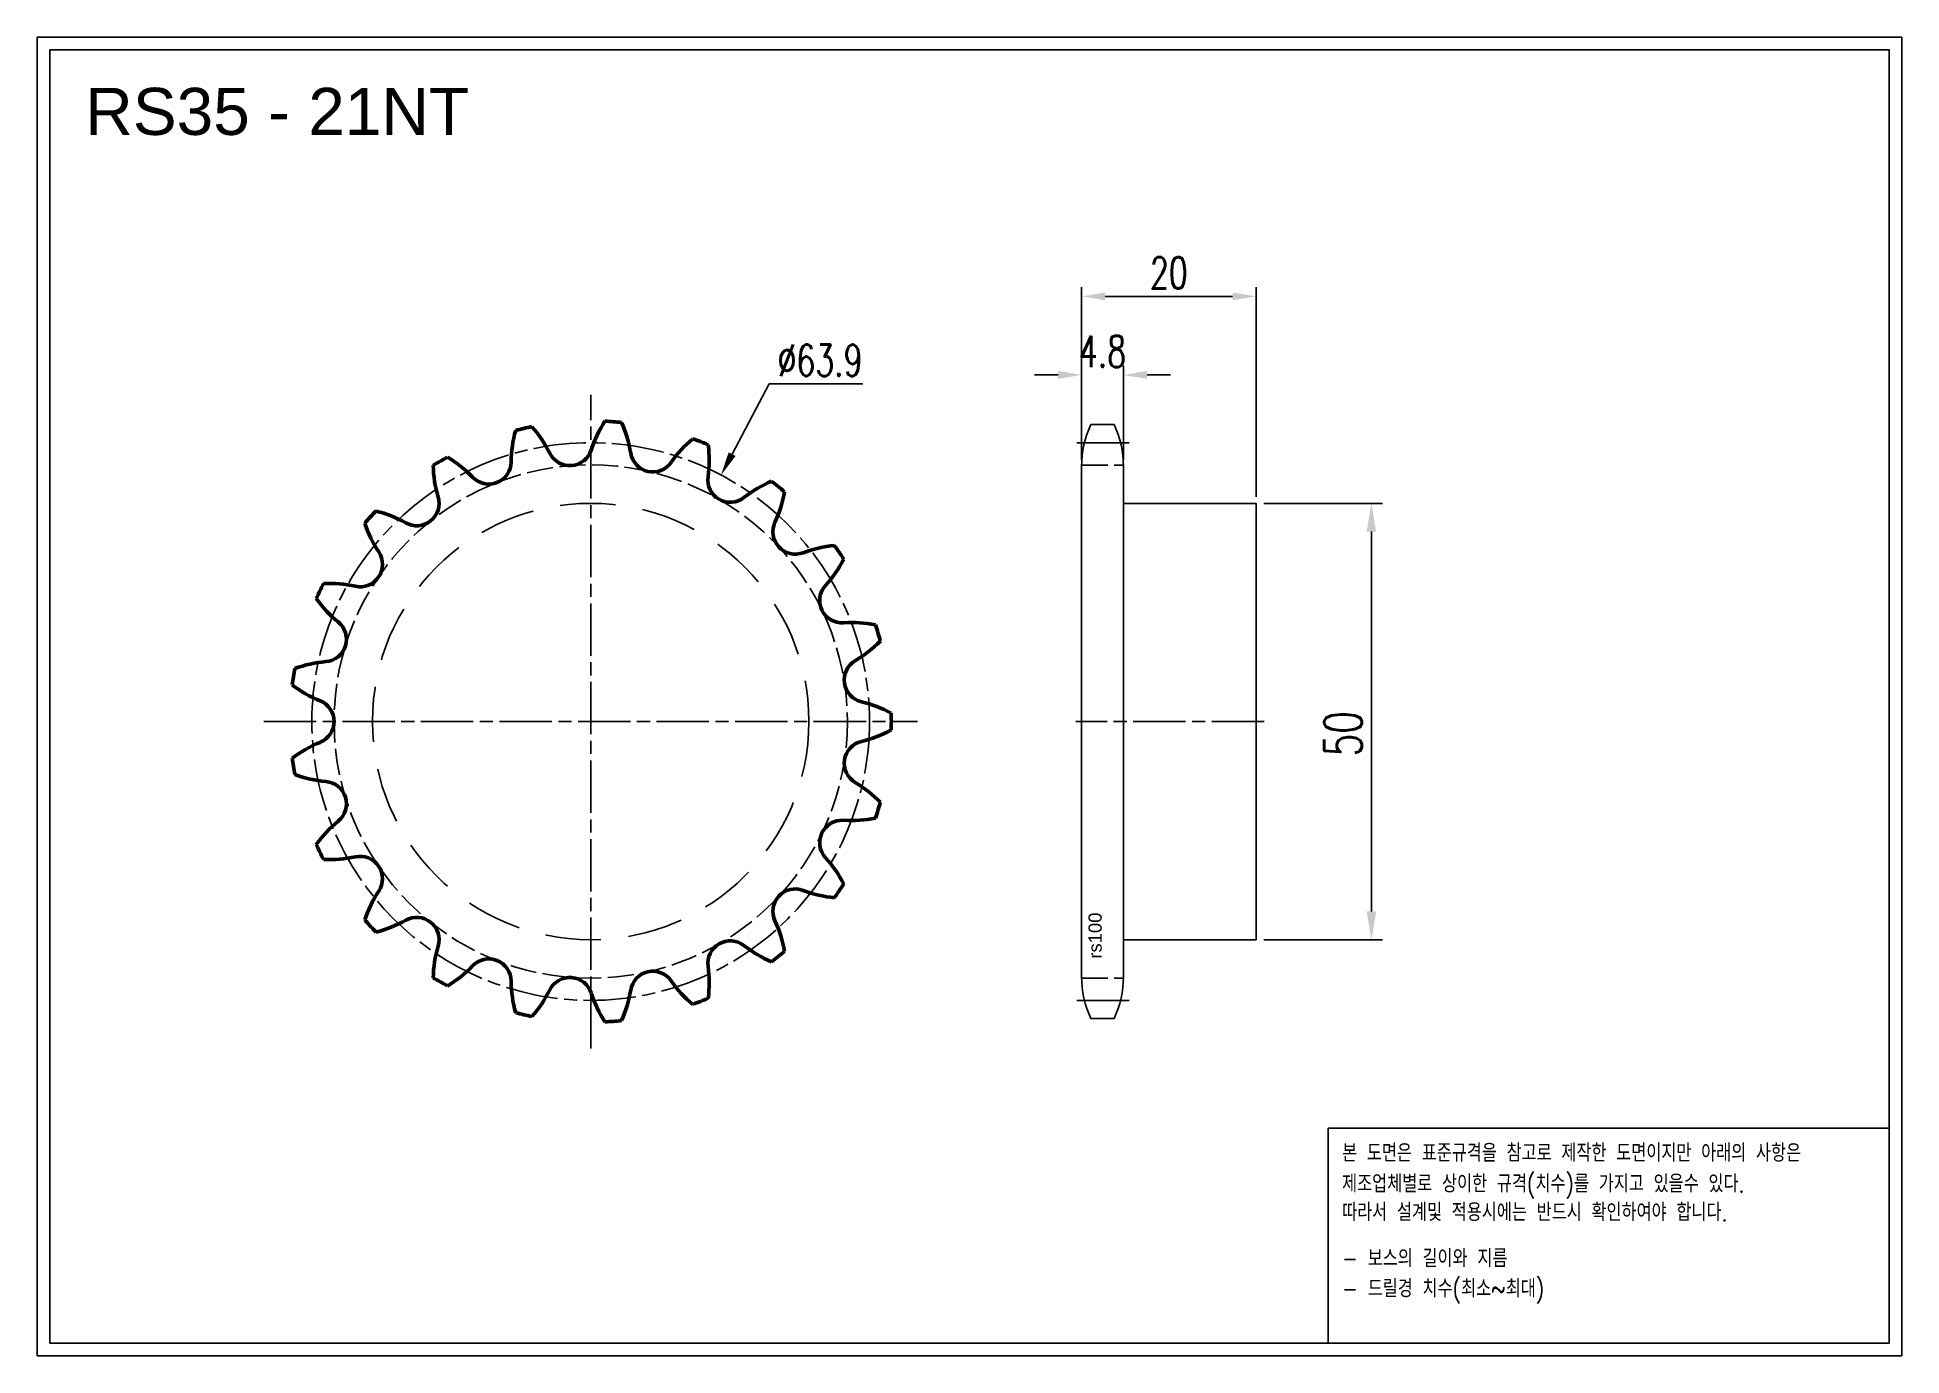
# Model space of a CAD drawing. Header units: millimetres. Extents: x -44926 to -44712, y 1262 to 1413.
import ezdxf

# ---------------------------------------------------------------- set-up
doc = ezdxf.new("R2010")
doc.units = ezdxf.units.MM
for name, pattern in [('AM_ISO02W050', [7.5, 6, -1.5]), ('AM_ISO02W050x2', [3.75, 3, -0.75]), ('AM_ISO08W050', [18, 12, -1.5, 3, -1.5]), ('AM_ISO08W050x2', [9, 6, -0.75, 1.5, -0.75]), ('HIDDEN', [9.525, 6.35, -3.175])]:
    doc.linetypes.add(name, pattern=pattern)
for name, color, linetype, lineweight in [('AM_0N', 7, 'Continuous', 50), ('AM_3N', 6, 'AM_ISO02W050', 25), ('AM_7', 4, 'AM_ISO08W050', 25), ('AM_7N', 4, 'AM_ISO08W050', 25)]:
    doc.layers.add(name, color=color, linetype=linetype, lineweight=lineweight)
doc.layers.add('HL', color=2, linetype='HIDDEN')
doc.layers.add('S-DIM', color=7, linetype='Continuous')
doc.styles.add('HAN', font='ROMANS.shx', dxfattribs={"width": 0.7, "bigfont": 'whgtxt.shx'})
doc.styles.add('HSG', font='SIMPLEX.shx', dxfattribs={"width": 0.7, "bigfont": 'HSG.shx'})
doc.styles.get("Standard").update_dxf_attribs({"font": 'arial.ttf'})
doc.dimstyles.new('APP6', dxfattribs={"dimscale": 1.5, "dimtxt": 2.4, "dimasz": 1.8, "dimexe": 0.7, "dimexo": 0.5, "dimgap": 0.6, "dimtad": 1, "dimtoh": 1, "dimdec": 1, "dimrnd": 0.01, "dimzin": 9, "dimdsep": 46, "dimtxsty": 'HSG', "dimcen": 0, "dimclrd": 1, "dimclre": 1, "dimclrt": 256, "dimazin": 2, "dimtp": 1, "dimtm": 1, "dimtfac": 0.5, "dimtdec": 1, "dimtofl": 0, "dimtmove": 0, "dimatfit": 3, "dimfxl": 0, "dimtvp": 1, "dimtolj": 2, "dimlwd": -1, "dimlwe": -1, "dimarcsym": 0})
doc.dimstyles.new('APP8', dxfattribs={"dimscale": 1.8, "dimtxt": 2.4, "dimasz": 1.8, "dimexe": 0.7, "dimexo": 0.5, "dimgap": 0.6, "dimtad": 1, "dimtoh": 1, "dimdec": 1, "dimrnd": 0.01, "dimzin": 9, "dimdsep": 46, "dimtxsty": 'HSG', "dimcen": 0, "dimclrd": 1, "dimclre": 1, "dimclrt": 256, "dimazin": 2, "dimtp": 1, "dimtm": 1, "dimtfac": 0.5, "dimtdec": 1, "dimtofl": 0, "dimtmove": 0, "dimatfit": 3, "dimfxl": 0, "dimtvp": 1, "dimtolj": 2, "dimlwd": -1, "dimlwe": -1, "dimarcsym": 0})

# ---------------------------------------------------------------- blocks, each defined once
blk = doc.blocks.new('*D1')
at = {"layer": 'Defpoints', "color": 0, "transparency": 16777216}
for p in [(-44786.08, 1360.02), (-44786.08, 1310.02), (-44772.87, 1310.02)]:
    blk.add_point(p, dxfattribs=at)
at = {"layer": 'S-DIM', "color": 1, "transparency": 16777216}
for p, q in [((-44785.18, 1360.02), (-44771.61, 1360.02)), ((-44772.87, 1356.78), (-44772.87, 1313.26)), ((-44785.18, 1310.02), (-44771.61, 1310.02))]:
    blk.add_line(p, q, dxfattribs=at)
for points in [[(-44773.41, 1356.78), (-44772.33, 1356.78), (-44772.87, 1360.02)], [(-44773.41, 1313.26), (-44772.33, 1313.26), (-44772.87, 1310.02)]]:
    blk.add_solid(points, dxfattribs=at)
at = {"layer": 'S-DIM', "transparency": 16777216, "insert": (-44776.11, 1333.62), "char_height": 4.32, "attachment_point": 5, "rotation": 90, "style": 'HSG'}
blk.add_mtext('\\A2;50', dxfattribs=at)
blk = doc.blocks.new('*D2')
at = {"layer": 'Defpoints', "color": 0, "transparency": 16777216}
for p in [(-44801.28, 1374.73), (-44806.08, 1364.25), (-44801.28, 1364.25)]:
    blk.add_point(p, dxfattribs=at)
at = {"layer": 'S-DIM', "color": 1, "transparency": 16777216}
for p, q in [((-44808.78, 1374.73), (-44811.48, 1374.73)), ((-44806.08, 1365), (-44806.08, 1375.78)), ((-44801.28, 1365), (-44801.28, 1375.78)), ((-44798.58, 1374.73), (-44795.88, 1374.73))]:
    blk.add_line(p, q, dxfattribs=at)
for points in [[(-44808.78, 1375.18), (-44808.78, 1374.28), (-44806.08, 1374.73)], [(-44798.58, 1375.18), (-44798.58, 1374.28), (-44801.28, 1374.73)]]:
    blk.add_solid(points, dxfattribs=at)
at = {"layer": 'S-DIM', "transparency": 16777216, "insert": (-44803.68, 1377.43), "char_height": 3.6, "attachment_point": 5, "style": 'HSG'}
blk.add_mtext('\\A2;4.8', dxfattribs=at)
blk = doc.blocks.new('*D3')
at = {"layer": 'Defpoints', "color": 0, "transparency": 16777216}
for p in [(-44786.08, 1383.73), (-44806.08, 1364.25), (-44786.08, 1360.02)]:
    blk.add_point(p, dxfattribs=at)
at = {"layer": 'S-DIM', "color": 1, "transparency": 16777216}
for p, q in [((-44806.08, 1365), (-44806.08, 1384.78)), ((-44786.08, 1360.77), (-44786.08, 1384.78)), ((-44803.38, 1383.73), (-44788.78, 1383.73))]:
    blk.add_line(p, q, dxfattribs=at)
for points in [[(-44803.38, 1384.18), (-44803.38, 1383.28), (-44806.08, 1383.73)], [(-44788.78, 1384.18), (-44788.78, 1383.28), (-44786.08, 1383.73)]]:
    blk.add_solid(points, dxfattribs=at)
at = {"layer": 'S-DIM', "transparency": 16777216, "insert": (-44796.08, 1386.43), "char_height": 3.6, "attachment_point": 5, "style": 'HSG'}
blk.add_mtext('\\A2;20', dxfattribs=at)
blk = doc.blocks.new('*D4')
at = {"layer": 'Defpoints', "color": 0, "transparency": 16777216}
for p in [(-44847.39, 1363.26), (-44877.27, 1306.77)]:
    blk.add_point(p, dxfattribs=at)
at = {"layer": 'S-DIM', "color": 1, "transparency": 16777216}
for p, q in [((-44841.87, 1373.7), (-44846.12, 1365.65)), ((-44831.13, 1373.7), (-44841.87, 1373.7))]:
    blk.add_line(p, q, dxfattribs=at)
blk.add_solid([(-44846.52, 1365.86), (-44845.73, 1365.44), (-44847.39, 1363.26)], dxfattribs=at)
at = {"layer": 'S-DIM', "transparency": 16777216, "insert": (-44836.05, 1376.4), "char_height": 3.6, "attachment_point": 5, "style": 'HSG'}
blk.add_mtext('\\A2;∅63.9', dxfattribs=at)
blk = doc.blocks.new('notice1')
at = {"color": 4}
blk.add_lwpolyline([(-22142.12, 1735.9), (-22053.8, 1735.9), (-22053.8, 1702.07), (-22142.12, 1702.07)], close=True, dxfattribs=at)
at = {"color": 4, "style": 'HAN', "width": 0.8}
for s, p in [('본 도면은 표준규격을 참고로 제작한 도면이지만 아래의 사항은', (-22139.9, 1730.62)), ('제조업체별로 상이한 규격(치수)를 가지고 있을수 있다.', (-22139.9, 1725.78)), ('따라서 설계및 적용시에는 반드시 확인하여야 합니다.', (-22139.9, 1721.28)), ('- 보스의 길이와 지름', (-22139.9, 1714.03)), ('- 드릴경 치수(최소~최대)', (-22139.9, 1709.27))]:
    blk.add_text(s, height=2.7949, dxfattribs=at).set_placement(p)

msp = doc.modelspace()

# ---------------------------------------------------------------- linework, layer by layer
for p, q in [((-44802.35, 1369.05), (-44805.01, 1369.05)), ((-44806.08, 1364.25), (-44806.08, 1305.78)), ((-44801.28, 1364.25), (-44801.28, 1305.78)), ((-44802.35, 1300.98), (-44805.01, 1300.98))]:
    msp.add_line(p, q)
for points in [[(-44925.74, 1413.42), (-44712.11, 1413.42), (-44712.11, 1262.36), (-44925.74, 1262.36)], [(-44924.3, 1411.98), (-44713.54, 1411.98), (-44713.54, 1263.8), (-44924.3, 1263.8)]]:
    msp.add_lwpolyline(points, close=True)
msp.add_lwpolyline([(-44801.31, 1360.02), (-44786.08, 1360.02), (-44786.08, 1310.02), (-44801.24, 1310.02)])
for centre, start, end in [((-44794.78, 1364.25), 154.8633, 180), ((-44812.58, 1364.25), 0, 25.1367), ((-44794.78, 1305.78), 180, 205.1367), ((-44812.58, 1305.78), 334.8633, 0)]:
    msp.add_arc(centre, 11.3, start, end)
at = {"layer": 'AM_0N'}
for centre, radius, start, end in [((-44848.93, 1361.82), 14.02, 147.116, 162.1429), ((-44862.33, 1335.02), 34.45, 84.1286, 87.3), ((-44857.43, 1364.58), 14.02, 164.2589, 179.2857), ((-44862.33, 1335.02), 34.45, 101.2714, 104.4428), ((-44879.57, 1359.52), 14.02, 26.4286, 41.4554), ((-44871.58, 1363.52), 14.02, 9.2857, 24.3125), ((-44841.63, 1356.68), 14.02, 129.9732, 145), ((-44862.33, 1335.02), 34.45, 66.9857, 70.1571), ((-44862.33, 1335.02), 34.45, 118.4143, 121.5857), ((-44886.03, 1353.35), 14.02, 43.5714, 58.5982), ((-44864.72, 1366.91), 2.57, 206.4286, 342.1429), ((-44855.21, 1366.19), 2.57, 189.2857, 325), ((-44862.77, 1364.98), 14.02, 352.1429, 7.1697), ((-44866.36, 1364.71), 14.02, 181.4018, 196.4286), ((-44874.01, 1364.79), 2.57, 223.5714, 359.2857), ((-44846.34, 1362.71), 2.57, 172.1429, 307.8571), ((-44836.16, 1349.62), 14.02, 112.8303, 127.8571), ((-44862.33, 1335.02), 34.45, 49.8429, 53.0143), ((-44853.92, 1363.78), 14.02, 335, 350.0268), ((-44862.33, 1335.02), 34.45, 135.5572, 138.7286), ((-44890.38, 1345.55), 14.02, 60.7143, 75.7411), ((-44882.27, 1360.02), 2.57, 240.7143, 16.4286), ((-44874.93, 1362.2), 14.02, 198.5446, 213.5714), ((-44838.89, 1356.77), 2.57, 155, 290.7143), ((-44833.02, 1341.25), 14.02, 95.6875, 110.7143), ((-44862.33, 1335.02), 34.45, 32.7, 35.8714), ((-44888.75, 1353.03), 2.57, 257.8571, 33.5714), ((-44845.81, 1360.02), 14.02, 317.8571, 332.884), ((-44862.33, 1335.02), 34.45, 152.7, 155.8714), ((-44892.24, 1336.82), 14.02, 77.8571, 92.884), ((-44833.52, 1348.89), 2.57, 137.8571, 273.5714), ((-44882.38, 1357.28), 14.02, 215.6875, 230.7143), ((-44892.89, 1344.44), 2.57, 275, 50.7143), ((-44832.48, 1332.34), 14.02, 78.5446, 93.5714), ((-44862.33, 1335.02), 34.45, 15.5572, 18.7286), ((-44839.18, 1354.04), 14.02, 300.7143, 315.7411), ((-44891.44, 1327.92), 14.02, 95, 110.0268), ((-44830.71, 1339.78), 2.57, 120.7143, 256.4286), ((-44862.33, 1335.02), 34.45, 169.8429, 173.0143), ((-44888.06, 1350.38), 14.02, 232.8303, 247.8571), ((-44894.31, 1335.02), 2.57, 292.1429, 67.8571), ((-44834.6, 1323.66), 14.02, 61.4018, 76.4286), ((-44862.33, 1335.02), 34.45, 358.4143, 1.5857), ((-44834.6, 1346.37), 14.02, 283.5714, 298.5982), ((-44888.06, 1319.65), 14.02, 112.1429, 127.1697), ((-44830.71, 1330.25), 2.57, 103.5714, 239.2857), ((-44862.33, 1335.02), 34.45, 186.9857, 190.1571), ((-44891.44, 1342.11), 14.02, 249.9732, 265), ((-44892.89, 1325.59), 2.57, 309.2857, 85), ((-44839.18, 1315.99), 14.02, 44.2589, 59.2857), ((-44862.33, 1335.02), 34.45, 341.2714, 344.4428), ((-44882.38, 1312.75), 14.02, 129.2857, 144.3125), ((-44833.52, 1321.14), 2.57, 86.4286, 222.1429), ((-44832.48, 1337.7), 14.02, 266.4286, 281.4554), ((-44862.33, 1335.02), 34.45, 204.1286, 207.3), ((-44892.24, 1333.22), 14.02, 267.116, 282.1429), ((-44888.75, 1317), 2.57, 326.4286, 102.1429), ((-44845.81, 1310.01), 14.02, 27.116, 42.1429), ((-44862.33, 1335.02), 34.45, 324.1286, 327.3), ((-44874.93, 1307.83), 14.02, 146.4286, 161.4554), ((-44838.89, 1313.27), 2.57, 69.2857, 205), ((-44833.02, 1328.78), 14.02, 249.2857, 264.3125), ((-44862.33, 1335.02), 34.45, 221.2714, 224.4428), ((-44890.38, 1324.48), 14.02, 284.2589, 299.2857), ((-44882.27, 1310.01), 2.57, 343.5714, 119.2857), ((-44853.92, 1306.26), 14.02, 9.9732, 25), ((-44846.34, 1307.32), 2.57, 52.1429, 187.8571), ((-44866.36, 1305.32), 14.02, 163.5714, 178.5982), ((-44874.01, 1305.25), 2.57, 0.7143, 136.4286), ((-44836.16, 1320.42), 14.02, 232.1429, 247.1697), ((-44862.33, 1335.02), 34.45, 306.9857, 310.1571), ((-44862.33, 1335.02), 34.45, 238.4143, 241.5857), ((-44886.03, 1316.68), 14.02, 301.4018, 316.4286), ((-44864.72, 1303.13), 2.57, 17.8571, 153.5714), ((-44855.21, 1303.84), 2.57, 35, 170.7143), ((-44862.77, 1305.05), 14.02, 352.8303, 7.8571), ((-44857.43, 1305.45), 14.02, 180.7143, 195.7411), ((-44879.57, 1310.51), 14.02, 318.5446, 333.5714), ((-44848.93, 1308.21), 14.02, 197.8571, 212.884), ((-44871.58, 1306.52), 14.02, 335.6875, 350.7143), ((-44841.63, 1313.35), 14.02, 215, 230.0268), ((-44862.33, 1335.02), 34.45, 289.8429, 293.0143), ((-44862.33, 1335.02), 34.45, 255.5572, 258.7286), ((-44862.33, 1335.02), 34.45, 272.7, 275.8714)]:
    msp.add_arc(centre, radius, start, end, dxfattribs=at)
at = {"layer": 'AM_3N', "linetype": 'AM_ISO02W050x2'}
for p, q in [((-44806.08, 1364.41), (-44801.28, 1364.41)), ((-44806.08, 1305.63), (-44801.28, 1305.63))]:
    msp.add_line(p, q, dxfattribs=at)
msp.add_circle((-44862.33, 1335.02), 29.41, dxfattribs=at)
at = {"layer": 'AM_7', "linetype": 'AM_ISO08W050x2'}
for p, q in [((-44800.62, 1366.97), (-44806.73, 1366.97)), ((-44785.16, 1335.02), (-44806.73, 1335.02)), ((-44800.62, 1303.06), (-44806.73, 1303.06))]:
    msp.add_line(p, q, dxfattribs=at)
msp.add_circle((-44862.33, 1335.02), 31.95, dxfattribs=at)
at = {"layer": 'AM_7N', "linetype": 'AM_ISO08W050x2'}
for p, q in [((-44862.33, 1297.56), (-44862.33, 1372.47)), ((-44899.78, 1335.02), (-44824.87, 1335.02))]:
    msp.add_line(p, q, dxfattribs=at)
at = {"layer": 'HL'}
msp.add_circle((-44862.33, 1335.02), 25, dxfattribs=at)

# ---------------------------------------------------------------- block references
at = {"xscale": 0.728, "yscale": 0.728, "zscale": 0.728}
msp.add_blockref('notice1', (-28658.38, 24.69), dxfattribs=at)

# ---------------------------------------------------------------- texts
msp.add_text('RS35 - 21NT', height=5.3948).set_placement((-44920.24, 1402.23))
at = {"insert": (-44805.29, 1307.85), "char_height": 1.512, "width": 6.5009, "attachment_point": 1, "rotation": 90}
msp.add_mtext('rs100', dxfattribs=at)

# ---------------------------------------------------------------- dimensions: what is measured, and where the dimension line sits
at = {"layer": 'S-DIM'}
dim = msp.add_linear_dim(base=(-44786.08, 1383.73), p1=(-44806.08, 1364.25), p2=(-44786.08, 1360.02), dimstyle='APP6', dxfattribs=at)
dim.commit()
dim.dimension.update_dxf_attribs({"geometry": '*D3', "text_midpoint": (-44796.08, 1386.43)})
dim = msp.add_diameter_dim_2p(p1=(-44877.27, 1306.77), p2=(-44847.39, 1363.26), dimstyle='APP6', dxfattribs=at)
dim.commit()
dim.dimension.update_dxf_attribs({"geometry": '*D4', "text_midpoint": (-44836.05, 1373.7), "dimtype": 131})
dim = msp.add_linear_dim(base=(-44801.28, 1374.73), p1=(-44806.08, 1364.25), p2=(-44801.28, 1364.25), dimstyle='APP6', dxfattribs=at)
dim.commit()
dim.dimension.update_dxf_attribs({"geometry": '*D2', "text_midpoint": (-44803.68, 1374.73), "dimtype": 128})
dim = msp.add_linear_dim(base=(-44772.87, 1310.02), p1=(-44786.08, 1360.02), p2=(-44786.08, 1310.02), angle=90, dimstyle='APP8', dxfattribs=at)
dim.commit()
dim.dimension.update_dxf_attribs({"geometry": '*D1', "text_midpoint": (-44772.87, 1333.62), "dimtype": 128})

doc.saveas('drawing.dxf')
